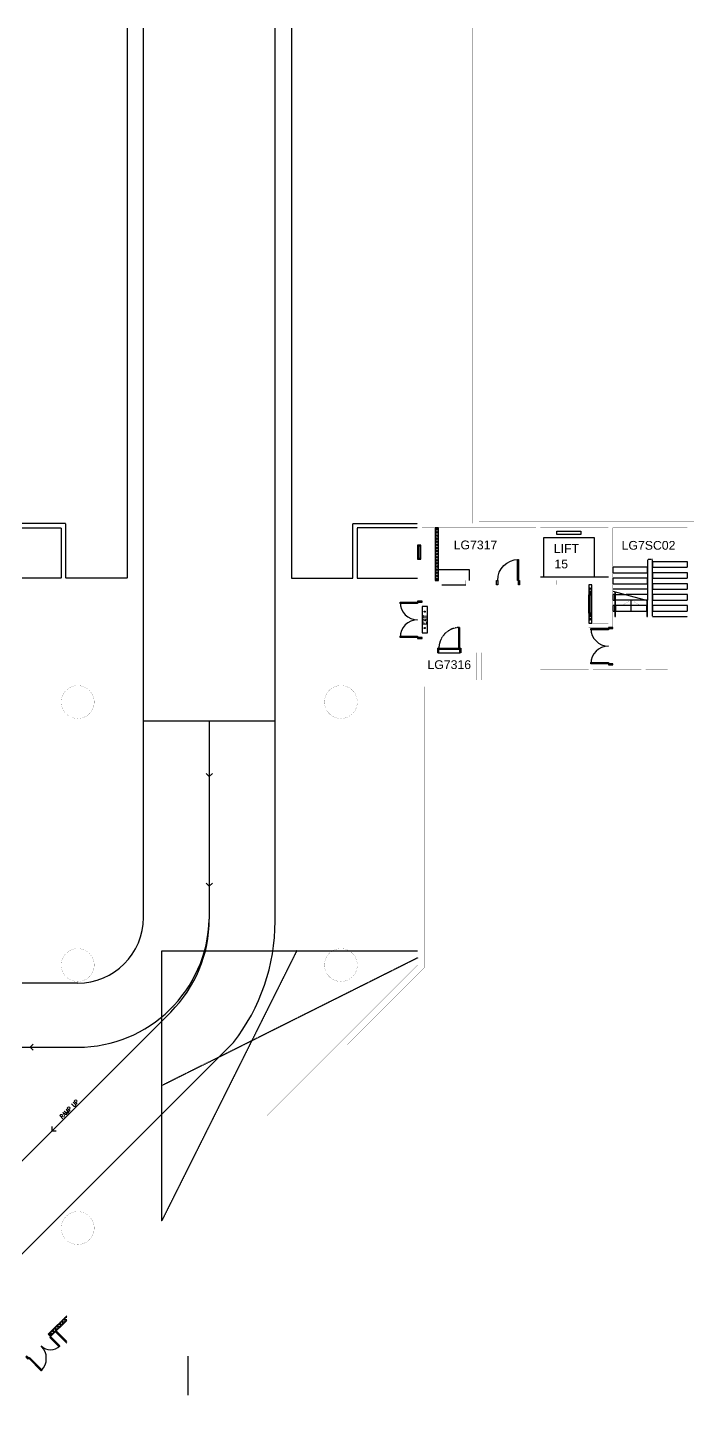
# Model space of a CAD drawing. Header units: millimetres. Extents: x -203861 to 22103, y -44552 to 100121.
# Drawn here: x -8267 to 22103, y -2323 to 61553 of the extents above; entities that cross this region are included whole.
import ezdxf

# ---------------------------------------------------------------- set-up
doc = ezdxf.new("R2010")
doc.units = ezdxf.units.MM
doc.linetypes.add('s3097a$0$HIDDEN2', pattern=[4.7625, 3.175, -1.5875])
doc.linetypes.add('s3097a$0$LG7$0$HIDDEN', pattern=[0.375, 0.25, -0.125])
for name, color, linetype in [('s3097a$0$LG7$0$11', 7, 'Continuous'), ('s3097a$0$LG7$0$17', 7, 'Continuous'), ('s3097a$0$LG7$0$20', 1, 'Continuous'), ('s3097a$0$LG7$0$22', 7, 'Continuous'), ('s3097a$0$LG7$0$23', 7, 'Continuous'), ('s3097a$0$LG7$0$25', 7, 'Continuous'), ('s3097a$0$LG7$0$30', 7, 'Continuous'), ('s3097a$0$LG7$0$31', 7, 'Continuous'), ('s3097a$0$LG7$0$39', 7, 'Continuous'), ('s3097a$0$LG7$0$42', 7, 'Continuous'), ('s3097a$0$LG7$0$6', 7, 'Continuous'), ('s3097a$0$LG7$0$9', 7, 'Continuous'), ('s3097a$0$LG7$0$wall to be demolish', 7, 'Continuous'), ('s3097a$0$ROOM-NO', 4, 'Continuous'), ('s3097a$0$Structure', 2, 'Continuous')]:
    doc.layers.add(name, color=color, linetype=linetype)
doc.styles.add('s3097a$0$LG7$0$STANDARD', font='SIMPLEX')
doc.styles.add('s3097a$0$Standard', font='arial.ttf')

# ---------------------------------------------------------------- blocks, each defined once
blk = doc.blocks.new('s3097a$0$LG7$0$D1050A')
at = {"layer": 's3097a$0$LG7$0$30', "color": 14, "linetype": 'Continuous'}
for points in [[(0.05, 0.2), (0.1, 0.2), (0.1, 1.15), (0.05, 1.1499)], [(0, 0), (0.05, 0), (0.05, 0.2), (0, 0.2)], [(1, 0), (1.0501, 0), (1.0501, 0.2), (1, 0.2)]]:
    blk.add_lwpolyline(points, close=True, dxfattribs=at)
blk.add_arc((0.049983, 0.199961), 0.95001, 359.999989, 89.999989, dxfattribs=at)
blk = doc.blocks.new('s3097a$0$LG7$0$D1700A')
at = {"layer": 's3097a$0$LG7$0$30', "color": 14, "linetype": 'Continuous'}
for points in [[(0.05, 0.2), (0.05, 1), (0.1, 1), (0.1, 0.2)], [(1.6, 0.2), (1.6, 1), (1.65, 1), (1.65, 0.2)], [(0, 0.2), (0, 0), (0.05, 0), (0.05, 0.2)], [(1.65, 0.2), (1.65, 0), (1.7, 0), (1.7, 0.2)]]:
    blk.add_lwpolyline(points, close=True, dxfattribs=at)
for centre, start, end in [((0.05, 0.200001), 0, 90), ((1.65001, 0.200001), 90, 180)]:
    blk.add_arc(centre, 0.800005, start, end, dxfattribs=at)
blk = doc.blocks.new('s3097a$0$LG7$0$EXIT')
at = {"layer": 's3097a$0$LG7$0$39', "color": 8, "linetype": 's3097a$0$HIDDEN2', "ltscale": 6}
blk.add_lwpolyline([(-0.586, -0.25), (0.602, -0.25), (0.602, 0), (-0.586, 0)], close=True, dxfattribs=at)
at = {"layer": 's3097a$0$LG7$0$39', "color": 8, "linetype": 's3097a$0$HIDDEN2', "ltscale": 3000}
for centre in [(-0.375, -0.125), (0.375, -0.125)]:
    blk.add_circle(centre, 0.025, dxfattribs=at)
at = {"layer": 's3097a$0$LG7$0$39', "color": 8, "linetype": 's3097a$0$HIDDEN2', "ltscale": 3000, "style": 's3097a$0$LG7$0$STANDARD', "width": 1.1}
blk.add_text('EXIT', height=0.15, rotation=0.00005, dxfattribs=at).set_placement((-0.22, -0.2))
blk = doc.blocks.new('s3097a$0$LG7$0$AP')
at = {"layer": 's3097a$0$LG7$0$30', "color": 8, "linetype": 'Continuous'}
blk.add_line((0.05, 0.05), (0.6, 0.05), dxfattribs=at)
for points in [[(0, 0), (0.65, 0), (0.65, 0.15), (0, 0.15)], [(0.05, 0), (0.6, 0), (0.6, 0.15), (0.05, 0.15)]]:
    blk.add_lwpolyline(points, close=True, dxfattribs=at)
blk = doc.blocks.new('s3097a$0$LG7$0$H300')
at = {"layer": 's3097a$0$LG7$0$22', "color": 8, "linetype": 'Continuous'}
for points in [[(0, 0), (0.15, 0.15), (0.3, 0)], [(0, 0.15), (0.15, 0), (0.3, 0.15)]]:
    blk.add_lwpolyline(points, dxfattribs=at)
blk = doc.blocks.new('s3097a')
blk.add_line((-977, 950), (-977, -832))
blk.add_line((-977, 950), (-977, -832))
at = {"layer": 's3097a$0$LG7$0$11', "color": 14, "linetype": 'Continuous'}
blk.add_line((18200, 36500), (15100, 36500), dxfattribs=at)
at = {"layer": 's3097a$0$LG7$0$11', "color": 14, "linetype": 'Continuous', "const_width": 5}
for points in [[(9500, 31800), (9500, 33700), (9700, 33700), (9700, 33250), (10420, 33250), (10420, 33050), (9700, 33050), (9700, 31800), (12200, 31800), (12200, 33050), (11470, 33050), (11470, 33250), (15100, 33250), (15100, 32500), (21100, 32500), (21100, 31800), (21800, 31800), (21800, 38750), (18400, 38750), (18400, 34200), (17300, 34200), (17300, 34400), (18200, 34400), (18200, 36150), (16950, 36150), (16950, 36350), (18200, 36350), (18200, 38750), (15100, 38750), (15100, 36350), (15850, 36350), (15850, 36150), (14150, 36150), (14150, 36350), (14900, 36350), (14900, 38750), (9700, 38750), (9701, 37962), (9501, 37963), (9500, 38950), (12000, 38950)], [(9501, 37963), (9701, 37962)]]:
    blk.add_lwpolyline(points, dxfattribs=at)
for points in [[(9500, 37138), (9700, 37138), (9700, 36350), (10600, 36350), (10600, 36150), (9700, 36150), (9700, 35400), (9500, 35400)], [(11700, 36150), (13100, 36150), (13100, 36350), (11700, 36350)], [(12400, 31800), (14900, 31800), (14900, 33050), (12400, 33050)], [(15100, 31800), (17300, 31800), (17300, 32300), (15100, 32300)], [(17500, 32300), (19700, 32300), (19700, 31800), (17500, 31800)], [(19900, 31800), (20900, 31800), (20900, 32300), (19900, 32300)]]:
    blk.add_lwpolyline(points, close=True, dxfattribs=at)
at = {"layer": 's3097a$0$LG7$0$17', "color": 8, "linetype": 'Continuous'}
blk.add_lwpolyline([(-6500, 1621), (-6984, 2105), (-7019, 2069), (-6500, 1550)], dxfattribs=at)
at = {"layer": 's3097a$0$LG7$0$20', "color": 14, "linetype": 'Continuous'}
blk.add_lwpolyline([(10300, 36350), (10450, 36350), (10450, 38750), (10300, 38750)], close=True, dxfattribs=at)
at = {"layer": 's3097a$0$LG7$0$20', "color": 2, "linetype": 'Continuous'}
for points in [[(17300, 35748), (17450, 35748), (17450, 36150), (17300, 36150)], [(17300, 34400), (17450, 34400), (17450, 34802), (17300, 34802)]]:
    blk.add_lwpolyline(points, close=True, dxfattribs=at)
at = {"layer": 's3097a$0$LG7$0$20', "color": 1, "linetype": 'Continuous'}
blk.add_lwpolyline([(-6500, 2800), (-7313, 1987), (-7207, 1881), (-6500, 2588)], dxfattribs=at)
at = {"layer": 's3097a$0$LG7$0$22', "color": 14, "linetype": 'Continuous'}
for p, q in [((10300, 38741), (10310, 38750)), ((10300, 38599), (10450, 38749)), ((10300, 38619), (10450, 38469)), ((10300, 38458), (10450, 38608)), ((10300, 38477), (10450, 38327)), ((10300, 38316), (10450, 38466)), ((10300, 38336), (10450, 38186)), ((10310, 38750), (10450, 38610)), ((10300, 38175), (10450, 38325)), ((10300, 38194), (10450, 38044)), ((10300, 38034), (10450, 38184)), ((10300, 38053), (10450, 37903)), ((10300, 37892), (10450, 38042)), ((10300, 37911), (10450, 37761)), ((10300, 37751), (10450, 37901)), ((10300, 37770), (10450, 37620)), ((10300, 37609), (10450, 37759)), ((10300, 37629), (10450, 37479)), ((10300, 37468), (10450, 37618)), ((10300, 37487), (10450, 37337)), ((10300, 37326), (10450, 37476)), ((10300, 37346), (10450, 37196)), ((10300, 37185), (10450, 37335)), ((10300, 37204), (10450, 37054)), ((10300, 37044), (10450, 37194)), ((10300, 37063), (10450, 36913)), ((10300, 36902), (10450, 37052)), ((10300, 36922), (10450, 36772)), ((10300, 36761), (10450, 36911)), ((10300, 36780), (10450, 36630)), ((10300, 36619), (10450, 36769)), ((10300, 36639), (10450, 36489)), ((10300, 36478), (10450, 36628)), ((10300, 36497), (10448, 36350)), ((10314, 36350), (10450, 36486)), ((10300, 36356), (10306, 36350))]:
    blk.add_line(p, q, dxfattribs=at)
at = {"layer": 's3097a$0$LG7$0$22', "color": 1, "linetype": 'Continuous'}
for points in [[(-7313, 1987), (-7101, 1987), (-7101, 2199), (-6889, 2199), (-6889, 2411), (-6677, 2411), (-6677, 2623), (-6500, 2623)], [(-7207, 1881), (-7207, 2093), (-6995, 2093), (-6995, 2305), (-6783, 2305), (-6783, 2517), (-6571, 2517), (-6571, 2729), (-6500, 2729)]]:
    blk.add_lwpolyline(points, dxfattribs=at)
at = {"layer": 's3097a$0$LG7$0$23', "color": 12, "linetype": 's3097a$0$LG7$0$HIDDEN'}
for points in [[(-3750, 61550), (-3750, 36450), (-6550, 36450), (-6550, 38950), (-9500, 38950)], [(3750, 61550), (3750, 36450), (6550, 36450), (6550, 38950), (9500, 38950)], [(-9500, 38750), (-6750, 38750), (-6750, 36450), (-9500, 36450)], [(9500, 38750), (6750, 38750), (6750, 36450), (9500, 36450)]]:
    blk.add_lwpolyline(points, dxfattribs=at)
at = {"layer": 's3097a$0$LG7$0$25', "color": 14, "linetype": 'Continuous'}
for p, q in [((-3000, 20975), (-3000, 61550)), ((3000, 20800), (3000, 61550)), ((-6000, 17975), (-9500, 17975)), ((-20018, -5848), (1102, 15271))]:
    blk.add_line(p, q, dxfattribs=at)
at = {"layer": 's3097a$0$LG7$0$25', "color": 10, "linetype": 's3097a$0$LG7$0$HIDDEN'}
for p, q in [((19990, 37285), (19990, 35439)), ((20185, 37310), (20015, 37310)), ((20210, 34700), (20210, 37285)), ((19990, 35950), (18400, 35950)), ((19990, 35700), (19017, 35700)), ((20210, 34700), (21800, 34700))]:
    blk.add_line(p, q, dxfattribs=at)
at = {"layer": 's3097a$0$LG7$0$25', "color": 10, "linetype": 'Continuous'}
for p, q in [((18400, 35865), (19990, 35439)), ((18530, 35700), (19017, 35700)), ((19950, 35450), (18530, 35450)), ((19240, 34950), (19240, 35450))]:
    blk.add_line(p, q, dxfattribs=at)
at = {"layer": 's3097a$0$LG7$0$25', "color": 10, "linetype": 's3097a$0$LG7$0$HIDDEN'}
for points in [[(20210, 36950), (21800, 36950), (21800, 37200), (20210, 37200)], [(18400, 36700), (19990, 36700), (19990, 36950), (18400, 36950)], [(19990, 36450), (18400, 36450), (18400, 36200), (19990, 36200)], [(20210, 36450), (21800, 36450), (21800, 36700), (20210, 36700)], [(20210, 35950), (21800, 35950), (21800, 36200), (20210, 36200)], [(20210, 35450), (21800, 35450), (21800, 35700), (20210, 35700)], [(20210, 34950), (21800, 34950), (21800, 35200), (20210, 35200)]]:
    blk.add_lwpolyline(points, close=True, dxfattribs=at)
at = {"layer": 's3097a$0$LG7$0$25', "color": 10, "linetype": 'Continuous'}
for points in [[(18490, 35841), (18490, 34700), (18530, 34700), (18530, 35831)], [(19950, 35450), (19950, 34700), (19990, 34700), (19990, 35439)]]:
    blk.add_lwpolyline(points, dxfattribs=at)
for points in [[(18400, 35450), (18490, 35450), (18490, 35700), (18400, 35700)], [(18400, 34950), (18490, 34950), (18490, 35200), (18400, 35200)], [(18530, 34950), (19950, 34950), (19950, 35200), (18530, 35200)]]:
    blk.add_lwpolyline(points, close=True, dxfattribs=at)
at = {"layer": 's3097a$0$LG7$0$25', "color": 10, "linetype": 'Continuous', "const_width": 5}
blk.add_lwpolyline([(18807, 35200), (19240, 35450), (19673, 35200)], dxfattribs=at)
at = {"layer": 's3097a$0$LG7$0$25', "color": 10, "linetype": 's3097a$0$LG7$0$HIDDEN'}
for centre, start, end in [((20015, 37285), 90, 180), ((20185, 37285), 0, 90)]:
    blk.add_arc(centre, 25, start, end, dxfattribs=at)
at = {"layer": 's3097a$0$LG7$0$25', "color": 14, "linetype": 'Continuous'}
for centre, radius, start in [((-6000, 20975), 3000, 270), ((-6000, 20800), 9000, 322.09721)]:
    blk.add_arc(centre, radius, start, 0, dxfattribs=at)
at = {"layer": 's3097a$0$LG7$0$30', "color": 14, "linetype": 'Continuous'}
for p, q in [((17450, 34852), (17450, 35698)), ((10470, 33050), (11420, 33050))]:
    blk.add_line(p, q, dxfattribs=at)
for points in [[(17450, 35748), (17300, 35748), (17300, 35698), (17450, 35698)], [(17300, 35698), (17350, 35698), (17350, 34852), (17300, 34852)], [(17300, 34802), (17450, 34802), (17450, 34852), (17300, 34852)], [(10420, 33050), (10420, 33050), (10420, 33250), (10420, 33250)], [(10420, 33050), (10470, 33050), (10470, 33250), (10420, 33250)], [(10470, 33250), (11420, 33250), (11420, 33200), (10470, 33200)], [(11470, 33050), (11420, 33050), (11420, 33250), (11470, 33250)]]:
    blk.add_lwpolyline(points, close=True, dxfattribs=at)
at = {"layer": 's3097a$0$LG7$0$30', "color": 14, "linetype": 's3097a$0$LG7$0$HIDDEN'}
blk.add_lwpolyline([(11420, 34200), (11370, 34200), (11370, 33250), (11420, 33250)], close=True, dxfattribs=at)
at = {"layer": 's3097a$0$LG7$0$30', "color": 4, "linetype": 'Continuous'}
for points in [[(-7242, 1846), (-7207, 1881), (-7313, 1987), (-7348, 1952), (-7242, 1846), (-7278, 1810), (-6854, 1386), (-6818, 1421)], [(-8232, 856), (-8338, 962), (-8374, 926), (-8268, 820), (-8197, 891), (-7631, 325), (-7667, 290)]]:
    blk.add_lwpolyline(points, close=True, dxfattribs=at)
at = {"layer": 's3097a$0$LG7$0$30', "color": 14, "linetype": 's3097a$0$LG7$0$HIDDEN'}
blk.add_arc((11420, 33250), 950, 90, 180, dxfattribs=at)
at = {"layer": 's3097a$0$LG7$0$30', "color": 4, "linetype": 'Continuous'}
for centre, radius, start, end in [((-8232, 856), 800, 315, 45), ((-7242, 1846), 600, 225, 314.99325)]:
    blk.add_arc(centre, radius, start, end, dxfattribs=at)
at = {"layer": 's3097a$0$LG7$0$31', "color": 14, "linetype": 'Continuous'}
blk.add_line((10600, 36150), (11700, 36150), dxfattribs=at)
blk.add_lwpolyline([(10450, 36350), (10450, 36850), (11850, 36850), (11850, 36350)], dxfattribs=at)
at = {"layer": 's3097a$0$LG7$0$42', "color": 14, "linetype": 'Continuous'}
blk.add_lwpolyline([(16950, 38450), (15850, 38450), (15850, 38600), (16950, 38600)], close=True, dxfattribs=at)
blk.add_lwpolyline([(15250, 36500), (15250, 38300), (17550, 38300), (17550, 36500)], dxfattribs=at)
at = {"layer": 's3097a$0$LG7$0$6', "color": 2, "linetype": 'Continuous', "const_width": 5}
for points in [[(6750, 30800, 1), (5250, 30800, 1)], [(6750, 18800, 1), (5250, 18800, 1)]]:
    blk.add_lwpolyline(points, format="xyb", close=True, dxfattribs=at)
at = {"layer": 's3097a$0$LG7$0$9', "color": 14, "linetype": 'Continuous', "const_width": 5}
for points in [[(12300, 61550), (12300, 39050), (22100, 39050), (22100, 31500), (9800, 31500), (9800, 18676), (-6200, 2676), (-6200, -18250)], [(12000, 61550), (12000, 38950)], [(-6500, -18250), (-6500, 2800), (9500, 18800), (9500, 31800), (9500, 31800)]]:
    blk.add_lwpolyline(points, dxfattribs=at)
at = {"layer": 's3097a$0$LG7$0$wall to be demolish', "color": 8, "linetype": 'Continuous'}
for p, q in [((-3000, 29947), (3000, 29947)), ((0, 29947), (0, 20898)), ((-14056, 4356), (-1757, 16655)), ((-17175, 15050), (-6000, 15050))]:
    blk.add_line(p, q, dxfattribs=at)
at = {"layer": 's3097a$0$LG7$0$wall to be demolish', "color": 14, "linetype": 's3097a$0$LG7$0$HIDDEN'}
for p, q in [((3988, 19450), (-2175, 7125)), ((-2175, 19450), (-2175, 7125)), ((-2175, 19450), (9500, 19450)), ((9500, 19125), (-2175, 13288))]:
    blk.add_line(p, q, dxfattribs=at)
at = {"layer": 's3097a$0$LG7$0$wall to be demolish', "color": 8, "linetype": 'Continuous'}
for points in [[(-141, 27539), (0, 27398), (142, 27539)], [(-141, 22539), (0, 22398), (142, 22539)], [(-8033, 15192), (-8175, 15050), (-8033, 14909)], [(-7180, 11432), (-7180, 11232), (-6980, 11232)]]:
    blk.add_lwpolyline(points, dxfattribs=at)
for centre, start, end in [((-6000, 21050), 270, 358.54549), ((-6000, 20898), 314.99945, 0)]:
    blk.add_arc(centre, 6000, start, end, dxfattribs=at)
at = {"layer": 's3097a$0$Structure', "linetype": 'Continuous', "const_width": 5}
for points in [[(-5250, 30800, 1), (-6750, 30800, 1)], [(-5250, 18800, 1), (-6750, 18800, 1)], [(-5250, 6800, 1), (-6750, 6800, 1)]]:
    blk.add_lwpolyline(points, format="xyb", close=True, dxfattribs=at)
at = {"zscale": 1000}
for name, p, xscale, yscale, rotation in [('s3097a$0$LG7$0$AP', (9500, 37963), 999.9980000000214, 999.9980000000214, 270), ('s3097a$0$LG7$0$D1050A', (14150, 36150), 999.9980000001378, -999.9980000000214, 180), ('s3097a$0$LG7$0$H300', (17450, 35748), 999.9980000000214, 999.9980000000214, 90), ('s3097a$0$LG7$0$D1700A', (9700, 33700), 999.9980000000214, 999.9980000000214, 90), ('s3097a$0$LG7$0$EXIT', (9700, 34550), 999.9980000000214, 999.9980000000214, 90), ('s3097a$0$LG7$0$H300', (17450, 34502), 999.9980000000214, 999.9980000000214, 90), ('s3097a$0$LG7$0$D1700A', (18400, 32500), 999.9980000000214, 999.9980000000214, 90)]:
    blk.add_blockref(name, p, dxfattribs=dict(at, xscale=xscale, yscale=yscale, rotation=rotation))
at = {"layer": 's3097a$0$LG7$0$wall to be demolish', "color": 8, "linetype": 'Continuous', "style": 's3097a$0$LG7$0$STANDARD', "width": 0.8}
blk.add_text('RAMP UP', height=200, rotation=45, dxfattribs=at).set_placement((-6703, 11767))
at = {"layer": 's3097a$0$ROOM-NO', "style": 's3097a$0$Standard'}
for s, p in [('LG7317', (11145, 37767)), ('LIFT ', (15711, 37603)), ('LG7SC02', (18803, 37749)), ('15', (15738, 36899)), ('LG7316', (9949, 32305))]:
    blk.add_text(s, height=400, dxfattribs=at).set_placement(p)

msp = doc.modelspace()

# ---------------------------------------------------------------- block references
msp.add_blockref('s3097a', (0, 0))

doc.saveas('drawing.dxf')
